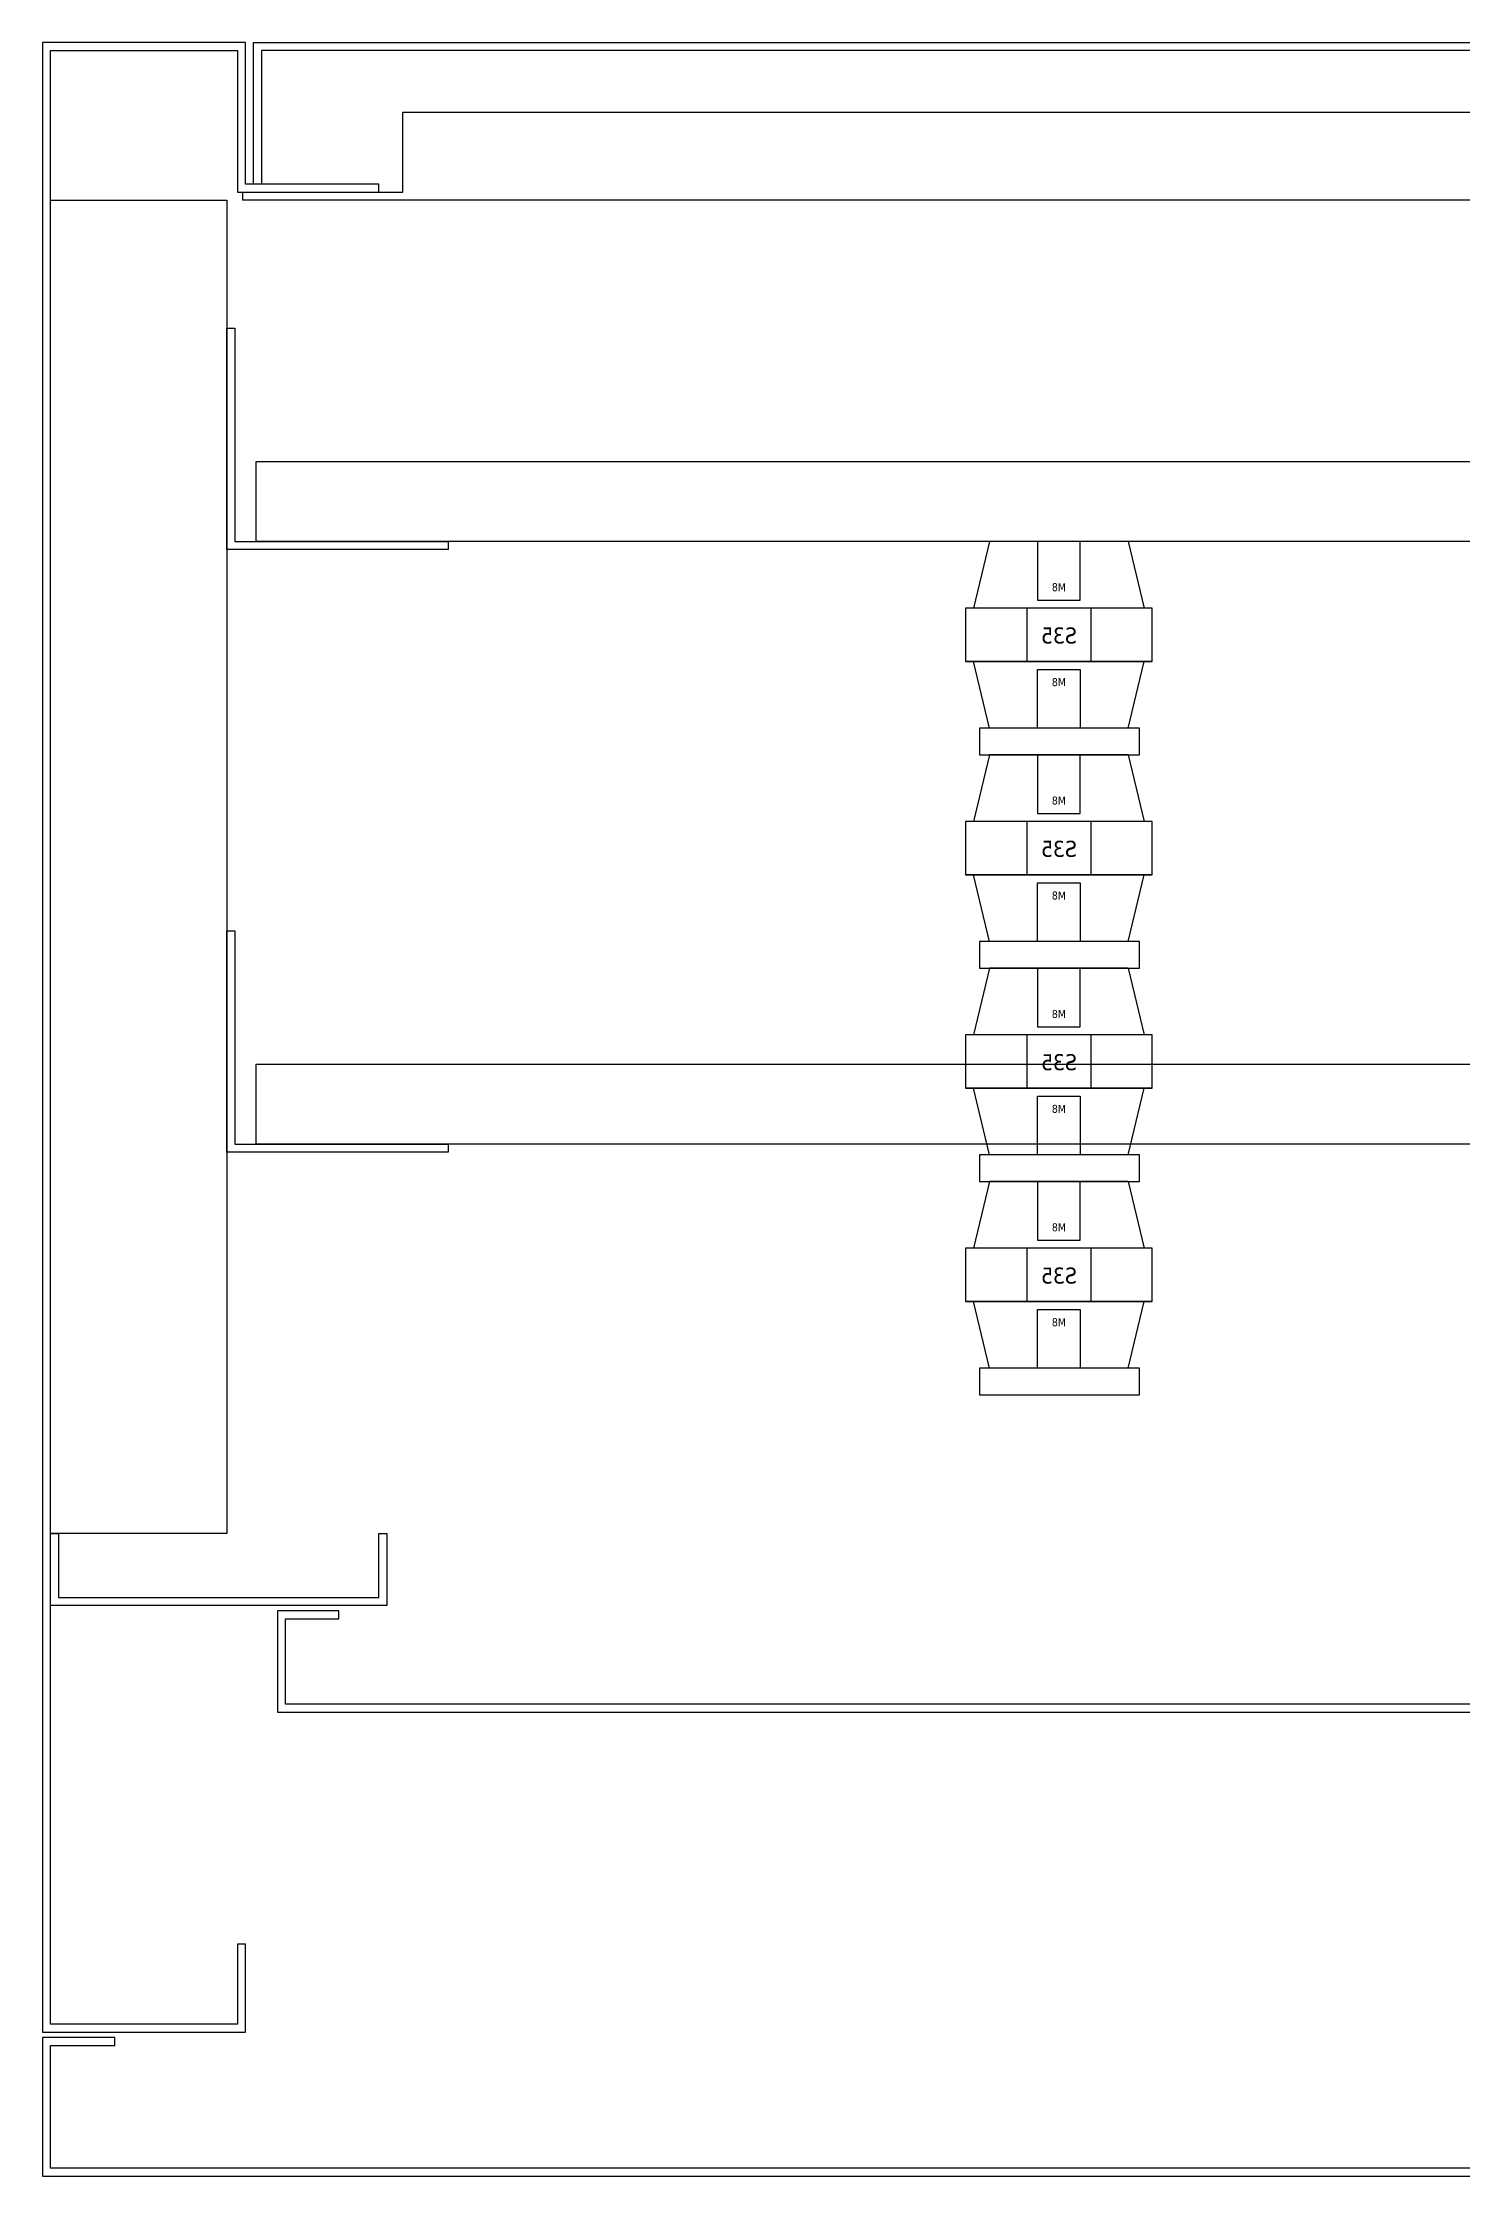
# Model space of a CAD drawing. Header units: millimetres. Extents: x 0 to 4277, y 0 to 3024.
# Drawn here: x 2095.2 to 2361.3, y 996.8 to 1396.8 of the extents above; entities that cross this region are included whole.
import ezdxf

# ---------------------------------------------------------------- set-up
doc = ezdxf.new("R2010")
doc.units = ezdxf.units.MM

# ---------------------------------------------------------------- blocks, each defined once
blk = doc.blocks.new('su35-1')
at = {"color": 1}
for p, q in [((-13, 35), (-16, 22.5)), ((-13, 35), (13, 35)), ((13, 35), (16, 22.5)), ((-17.5, 12.5), (-17.5, 22.5)), ((-17.5, 22.5), (17.5, 22.5)), ((-16, 22.5), (16, 22.5)), ((-6, 22.5), (-6, 12.5)), ((6, 22.5), (6, 12.5)), ((17.5, 22.5), (17.5, 12.5)), ((-17.5, 12.5), (17.5, 12.5)), ((17.5, 12.5), (-17.5, 12.5)), ((-16, 12.5), (16, 12.5)), ((-13, 0), (-16, 12.5)), ((13, 0), (16, 12.5)), ((-13, 0), (13, 0))]:
    blk.add_line(p, q, dxfattribs=at)
for points in [[(-4, 35), (4, 35), (4, 24), (-4, 24)], [(-4, 0), (4, 0), (4, 11), (-4, 11)]]:
    blk.add_lwpolyline(points, close=True, dxfattribs=at)
at = {"color": 1, "width": 30.0978, "attachment_point": 5}
for s, insert, char_height in [('{\\fTahoma|b0|i0|c0|p34;M8}', (0, 26.4), 1.5), ('{\\fTahoma|b0|i0|c0|p34;S35}', (0, 17.34), 3), ('{\\fTahoma|b0|i0|c0|p34;M8}', (0, 8.6), 1.5)]:
    blk.add_mtext(s, dxfattribs=dict(at, insert=insert, char_height=char_height))

msp = doc.modelspace()

# ---------------------------------------------------------------- linework, layer by layer
for points in [[(2131.68, 1040.28), (2131.68, 1025.28), (2096.68, 1025.28), (2096.68, 1395.28), (2131.68, 1395.28), (2131.68, 1368.78), (2158.18, 1368.78), (2158.18, 1370.28), (2133.18, 1370.28), (2133.18, 1396.78), (2095.18, 1396.78), (2095.18, 1023.78), (2133.18, 1023.78), (2133.18, 1040.28)], [(2854.18, 1370.28), (2854.18, 1395.28), (2136.18, 1395.28), (2136.18, 1370.28), (2134.68, 1370.28), (2134.68, 1396.78), (2855.68, 1396.78), (2855.68, 1370.28)], [(2096.68, 1367.28), (2129.68, 1367.28), (2129.68, 1117.28), (2096.68, 1117.28)], [(2098.18, 1117.28), (2098.18, 1105.28), (2158.18, 1105.28), (2158.18, 1117.28), (2159.68, 1117.28), (2159.68, 1103.78), (2096.68, 1103.78), (2096.68, 1117.28)], [(2839.68, 1101.28), (2849.68, 1101.28), (2849.68, 1085.28), (2140.68, 1085.28), (2140.68, 1101.28), (2150.68, 1101.28), (2150.68, 1102.78), (2139.18, 1102.78), (2139.18, 1083.78), (2851.18, 1083.78), (2851.18, 1102.78), (2839.68, 1102.78)], [(2879.68, 1021.28), (2891.68, 1021.28), (2891.68, 998.28), (2096.68, 998.28), (2096.68, 1021.28), (2108.68, 1021.28), (2108.68, 1022.78), (2095.18, 1022.78), (2095.18, 996.78), (2893.18, 996.78), (2893.18, 1022.78), (2879.68, 1022.78)]]:
    msp.add_lwpolyline(points, close=True)
at = {"color": 251}
msp.add_lwpolyline([(2827.68, 1368.78), (2857.68, 1368.78), (2857.68, 1367.28), (2132.68, 1367.28), (2132.68, 1368.78), (2162.68, 1368.78), (2162.68, 1383.78), (2827.68, 1383.78), (2827.68, 1368.78)], dxfattribs=at)
for points in [[(2171.18, 1301.78), (2129.68, 1301.78), (2129.68, 1343.28), (2131.18, 1343.28), (2131.18, 1303.28), (2171.18, 1303.28)], [(2135.18, 1318.28), (2855.18, 1318.28), (2855.18, 1303.28), (2135.18, 1303.28)], [(2171.18, 1188.78), (2129.68, 1188.78), (2129.68, 1230.28), (2131.18, 1230.28), (2131.18, 1190.28), (2171.18, 1190.28)], [(2135.18, 1205.28), (2855.18, 1205.28), (2855.18, 1190.28), (2135.18, 1190.28)]]:
    msp.add_lwpolyline(points, close=True, dxfattribs=at)
at = {"color": 7, "ltscale": 3}
msp.add_lwpolyline([(2270.8, 1268.28), (2270.8, 1263.28), (2300.8, 1263.28), (2300.8, 1268.28)], close=True, dxfattribs=at)
at = {"color": 5, "ltscale": 3}
msp.add_lwpolyline([(2270.8, 1228.28), (2270.8, 1223.28), (2300.8, 1223.28), (2300.8, 1228.28)], close=True, dxfattribs=at)
at = {"color": 2, "ltscale": 3}
msp.add_lwpolyline([(2270.8, 1188.28), (2270.8, 1183.28), (2300.8, 1183.28), (2300.8, 1188.28)], close=True, dxfattribs=at)
at = {"color": 1, "ltscale": 3}
msp.add_lwpolyline([(2270.8, 1148.28), (2270.8, 1143.28), (2300.8, 1143.28), (2300.8, 1148.28)], close=True, dxfattribs=at)

# ---------------------------------------------------------------- block references
at = {"color": 2, "xscale": -1}
for p in [(2285.68, 1268.28), (2285.68, 1228.28), (2285.68, 1188.28), (2285.68, 1148.28)]:
    msp.add_blockref('su35-1', p, dxfattribs=at)

doc.saveas('drawing.dxf')
